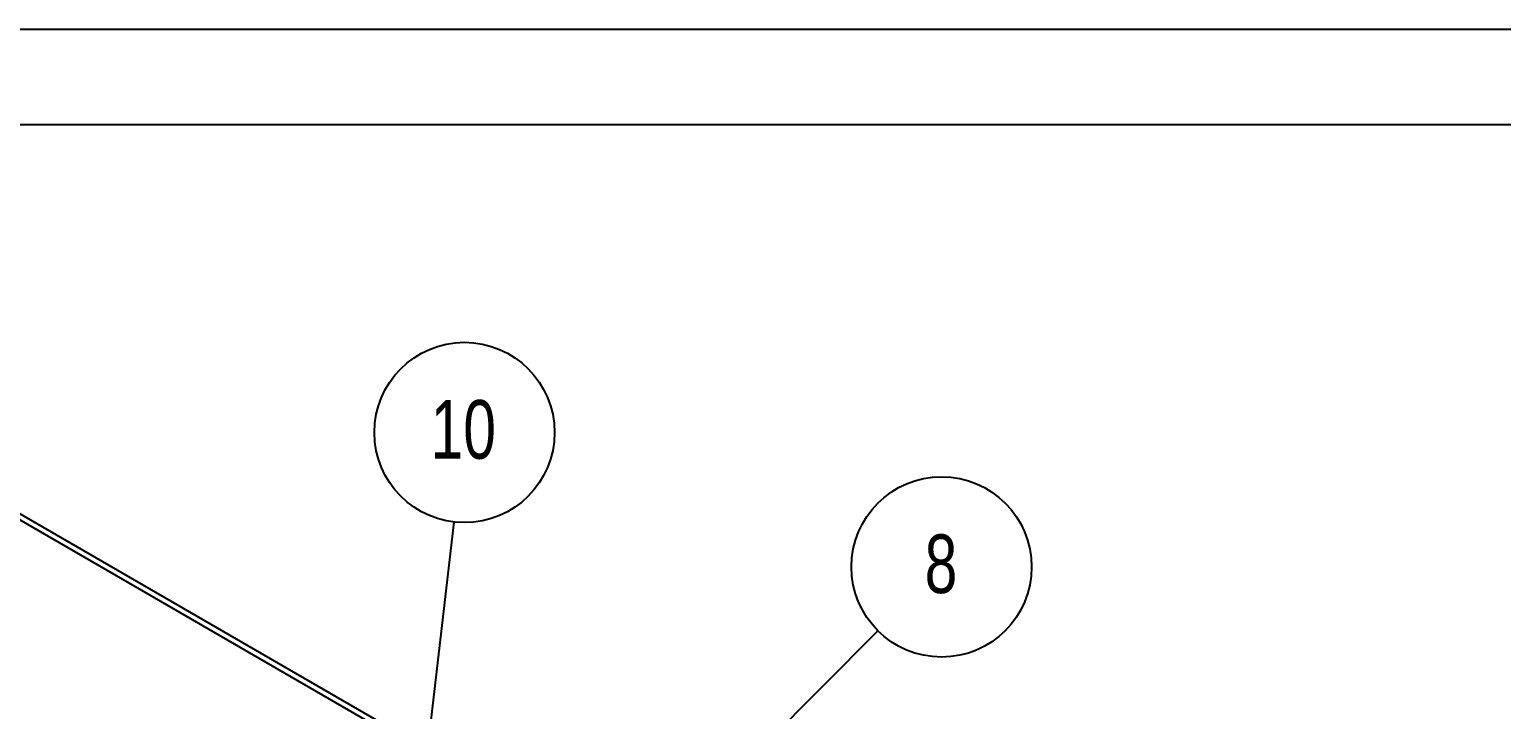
# Model space of a CAD drawing. Header units: millimetres. Extents: x 1293 to 41893, y 1011 to 26911.
# Drawn here: x 4086 to 6413, y 25837 to 26911 of the extents above; entities that cross this region are included whole.
import ezdxf

# ---------------------------------------------------------------- set-up
doc = ezdxf.new("R2010")
doc.units = ezdxf.units.MM
doc.header["$LTSCALE"] = 50
doc.layers.add('CAPA_1', color=7, linetype='Continuous')
doc.styles.add('SLDTEXTSTYLE0', font='TXT', dxfattribs={"width": 0.75})
doc.dimstyles.new('SLDDIMSTYLE2', dxfattribs={"dimtxt": 0.18, "dimasz": 30.769231, "dimexe": 0, "dimexo": 0.0625, "dimgap": 0, "dimtad": 0, "dimtih": 1, "dimtoh": 1, "dimdec": 0, "dimrnd": 1e-09, "dimzin": 0, "dimdsep": 46, "dimtxsty": 'Standard', "dimblk1": 'DOT', "dimblk2": 'DOT', "dimsah": 1, "dimcen": 0.09, "dimadec": 0, "dimazin": 0, "dimtfac": 30.769231, "dimtdec": 0, "dimtofl": 0, "dimtmove": 0, "dimatfit": 3, "dimldrblk": 'DOT', "dimfxl": 1, "dimfrac": 2, "dimtolj": 1, "dimtzin": 0, "dimarcsym": 0})

# ---------------------------------------------------------------- blocks, each defined once
blk = doc.blocks.new('SW_NOTE_0_1')
at = {"layer": 'CAPA_1', "color": 0}
blk.add_circle((16.3, 141.5), 142.4, dxfattribs=at)
at = {"layer": 'CAPA_1', "color": 0, "insert": (14.5, 192.7), "char_height": 92.6, "attachment_point": 2, "style": 'SLDTEXTSTYLE0'}
blk.add_mtext('10', dxfattribs=at)
blk = doc.blocks.new('_Dot')
at = {"color": 0, "linetype": 'ByBlock', "lineweight": -2}
blk.add_line((-0.5, 0), (-1, 0), dxfattribs=at)
at = {"color": 0, "linetype": 'ByBlock', "const_width": 0.5}
blk.add_lwpolyline([(-0.25, 0, 1), (0.25, 0, 1)], format="xyb", close=True, dxfattribs=at)
blk = doc.blocks.new('SW_NOTE_0_12')
at = {"layer": 'CAPA_1', "color": 0}
blk.add_circle((100.6, 100.8), 142.4, dxfattribs=at)
at = {"layer": 'CAPA_1', "color": 0, "insert": (99.7, 152.1), "char_height": 92.6, "attachment_point": 2, "style": 'SLDTEXTSTYLE0'}
blk.add_mtext('8', dxfattribs=at)

msp = doc.modelspace()

# ---------------------------------------------------------------- linework, layer by layer
at = {"color": 7, "linetype": 'Continuous', "lineweight": 25}
for p, q in [((6056.4305974, 24989.7783911), (3586.0322394, 26415.9090071)), ((3594.0883005, 26421.0337473), (6065.7495521, 24994.1740783))]:
    msp.add_line(p, q, dxfattribs=at)
at = {"layer": 'CAPA_1'}
for p, q in [((41892.9505051, 26910.8173311), (1292.9505051, 26910.8173311)), ((1442.9505051, 26760.8173311), (41742.9505051, 26760.8173311))]:
    msp.add_line(p, q, dxfattribs=at)

# ---------------------------------------------------------------- block references
for name, p in [('SW_NOTE_0_1', (4757.3930558, 26132.8063556)), ('SW_NOTE_0_12', (5427.3432054, 25961.1674903))]:
    msp.add_blockref(name, p, dxfattribs=at)

# ---------------------------------------------------------------- leaders
for points in [[(4708.8838742, 25713.0179465), (4757.3930558, 26132.8063556)], [(4107.9141715, 24638.4883152), (5427.3432054, 25961.1674903)]]:
    msp.add_leader(points, dimstyle='SLDDIMSTYLE2', dxfattribs=at)

doc.saveas('drawing.dxf')
